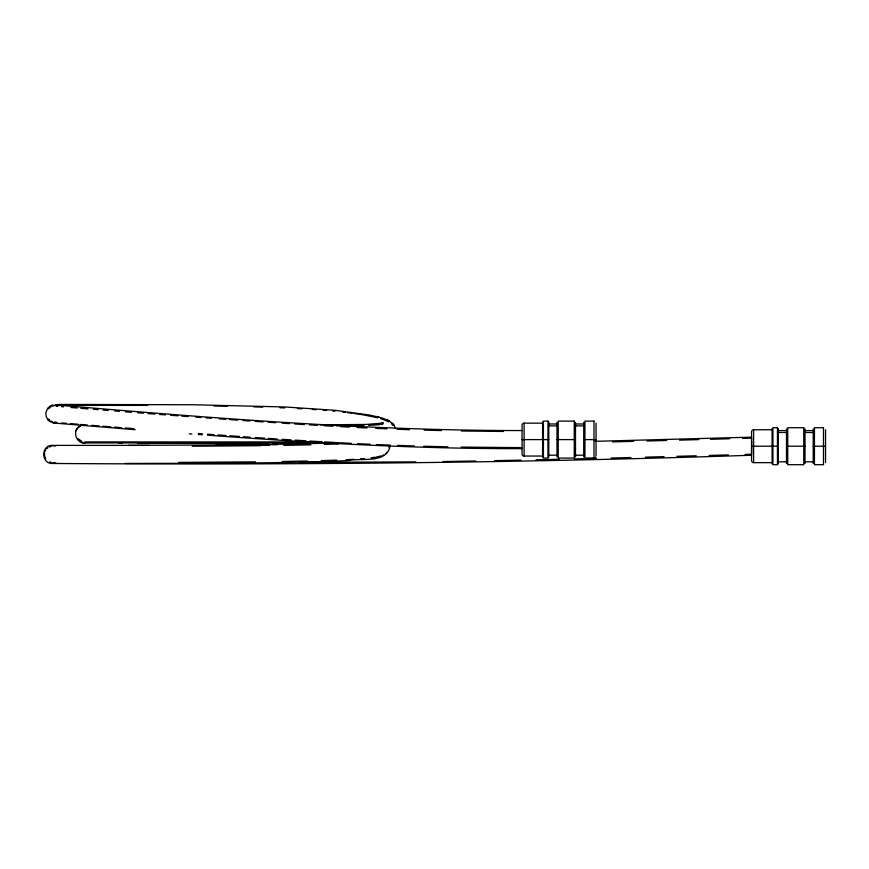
<?xml version="1.0" encoding="UTF-8"?>
<svg xmlns="http://www.w3.org/2000/svg" width="869" height="869" viewBox="0 0 869 869"><rect width="100%" height="100%" fill="white"/><g stroke="black" fill="none" stroke-linecap="round" stroke-linejoin="round"><path stroke-width="1.3" d="M751.674 444.732L751.587 438.15L742.593 438.4M751.674 446.199L751.566 453.955M389.051 447.676L389.084 446.21M390.072 446.145C386.477 463.927 362.004 457.659 348.806 460.559C274.354 463.72 199.816 463.177 125.31 463.459M44.569 452.966L44.58 455.899L45.764 458.843M75.907 430.981L77.667 427.896L80.632 425.68C71.475 429.449 75.788 444.32 85.455 442.908M751.533 454.259L745.102 454.444M44.982 451.467L45.72 450.023M595.699 457.181L595.135 457.757M48.468 408.81L50.967 406.703M385.684 453.629L386.89 452.488M77.699 427.896L79.025 426.636M46.752 448.73L48.023 447.687M395.319 428.319L393.842 424.908L389.388 420.954L382.577 418.152L369.933 415.089L335.097 410.309L284.836 406.964L193.613 404.758L59.244 404.422L50.5 405.834L47.697 408.191L45.807 412.818L46.122 416.36L47.86 419.629L50.717 421.932L54.758 423.094L135.086 429.71M383.707 454.911L382.751 455.334M319.803 424.832L366.381 424.452L382.284 423.127M52.401 405.041L50.5 405.834M52.488 406.073L54.28 405.682M381.285 455.867L376.212 457.061M382.164 424.257L381.491 424.474L382.881 424.039L380.35 424.55M381.111 423.561L383.359 422.855L381.784 423.344M149.316 445.384L52.39 445.384C40.8 444.961 40.908 463.948 52.477 463.47C285.532 465.013 518.608 462.96 751.555 455.247M49.457 446.938L50.934 446.503M52.477 463.47L55.779 462.829M373.757 457.431L375.039 457.246M373.974 458.397L375.267 458.213M373.648 457.452L371.03 457.822M372.453 458.626L373.713 458.441M379.253 424.713L368.554 425.365M364.415 458.517L360.483 458.843M353.944 459.288L346.068 459.712M338.497 442.94L257.094 444.765L128.297 445.384M338.541 443.929L324.322 444.439M336.661 460.125L321.237 460.646M751.555 437.161L595.243 441.322M646.927 440.996L666.708 440.474M679.58 440.138L698.882 439.605M710.462 439.29L729.743 438.758M645.515 457.148L664.046 456.659M676.929 456.312L696.232 455.791M709.104 455.443L728.396 454.911M612.493 441.887L633.686 441.343M596.482 458.397L574.496 458.93M611.07 458.028L630.948 457.528M310.928 444.819L283.891 445.373M307.192 461.015L282.099 461.515M363.894 425.506L336.107 425.799M520.9 460.125L494.635 460.657M536.097 459.799L559.147 459.288M59.32 405.41L147.741 405.388M475.756 461.004L443.103 461.537M260.657 445.699L192.212 446.231M255.41 461.873L178.699 462.395M415.903 461.873L299.664 462.395M338.769 442.875L84.869 442.908M542.604 456.04L524.105 456.04A2.053 2.053 0 0 1 522.052 453.987L522.052 425.213A2.053 2.053 0 0 1 524.105 423.16L542.604 423.16M548.774 423.985L556.996 423.985M575.495 423.985L583.718 423.985M548.774 425.886L556.996 425.886M575.495 425.886L583.718 425.886M772.106 462.645L753.608 462.645A2.053 2.053 0 0 1 751.555 460.592L751.555 431.817A2.053 2.053 0 0 1 753.608 429.764L772.106 429.764M778.276 430.589L786.499 430.589M804.998 430.589L813.221 430.589M778.276 432.49L786.499 432.49M804.998 432.49L813.221 432.49M522.063 439.605L548.774 439.605M557.029 439.605L575.463 439.605M583.74 439.605L596.025 439.605M78.036 438.704L81.903 441.506M84.858 441.919L322.432 441.919M81.567 442.44L83.228 442.821M118.738 442.908L122.257 442.908M269.184 445.33L215.447 445.362M50.76 445.536L55.703 446.014M751.566 446.199L778.276 446.199M786.532 446.199L804.966 446.199M813.254 446.199L825.528 446.199M548.774 455.215L556.996 455.215M575.495 455.215L583.718 455.215M778.276 461.819L786.499 461.819M804.998 461.819L813.221 461.819M50.836 463.318L54.106 463.307M137.378 442.908L216.142 443.375L277.233 444.765M522.008 447.633L461.189 447.101M522.008 448.621C417.011 449.001 312.145 442.875 207.474 435.163M521.921 430.546C366.316 430.72 211.058 417.902 56.116 404.997L58.266 405.432L56.702 405.106M503.325 431.458L461.363 430.991M214.056 406.029L227.635 406.268M441.463 430.579L424.159 430.122M447.872 446.829L423.79 446.221M239.42 442.777L268.054 443.483M253.889 406.877L262.753 407.137M414.426 445.949L397.741 445.384M272.703 443.635L277.287 443.787M396.992 429.243L409.516 429.688M386.987 428.841L375.723 428.374M390.192 445.091L376.364 444.515M279.959 407.746L284.75 407.941M370.075 444.244L357.507 443.646M356.963 427.494L366.968 427.982M340.605 426.657L349.425 427.113M339.822 442.745L351.206 443.331M83.381 442.821L85.032 442.908M297.415 408.549L301.847 408.788M324.246 425.745L333.055 426.234M324.669 441.897L334.771 442.462M309.494 424.876L317.543 425.354M309.94 441.039L320.715 441.669M294.765 423.963L304.139 424.55M295.167 440.127L305.91 440.8M281.958 423.149L289.551 423.637M277.178 438.986L268.315 438.4M282.251 439.312L291.126 439.877M263.025 421.91L255.193 421.378M268.065 422.236L275.636 422.747M264.524 438.15L255.497 437.541M243.103 420.553L249.816 421.009M243.374 436.716L250.109 437.183M312.297 409.429L316.001 409.69M237.737 420.172L229.709 419.608M239.344 436.434L229.948 435.771M219.162 418.858L225.723 419.325M214.1 434.652L207.55 434.174M218.032 434.934L225.929 435.488M206.105 417.913L211.319 418.293M195.71 417.153L200.902 417.544M198.425 433.512L202.325 433.794M198.349 434.489L202.249 434.782M189.355 433.827L191.897 434.022M177.993 415.838L170.476 415.273M181.762 416.121L188.084 416.599M154.954 414.1L148.002 413.568M159.614 414.459L165.501 414.904M137.736 412.775L143.418 413.209M114.773 410.983L119.444 411.352M125.418 411.819L131.523 412.297M93.341 409.299L98.11 409.679M103.085 410.07L108.267 410.472M87.921 408.875L80.893 408.321M133.924 428.634L125.288 427.961M114.545 427.124L121.66 427.678M91.875 425.343L99.153 425.919M102.955 426.212L110.863 426.842M87.454 424.995L80.665 424.463M78.123 424.257L70.324 423.627M323.127 410.233L326.505 410.516M77.232 408.028L70.91 407.507M66.511 423.301L61.808 422.888M332.903 411.091L334.978 411.287M61.558 406.67L63.459 406.855M342.744 412.091L345.156 412.373M347.524 412.656L352.043 413.22M56.833 422.377L54.269 421.997M354.204 413.514L358.332 414.1M57.43 406.214L56.007 405.975L57.104 406.16M359.332 414.252L364.013 415.013M364.915 415.165L377.667 417.826M52.574 422.66L54.758 423.094M377.819 416.859L379.449 417.272M376.103 416.425L377.711 416.838M49.522 461.917L51.021 462.341M380.731 418.641L388.856 421.791L388.106 421.411M57.702 405.323L58.907 405.834M51.162 421.063L52.509 421.606M389.388 420.954L387.031 419.781M79.155 439.92L80.469 440.865M391.322 423.54L393.027 425.462M48.621 418.988L49.783 420.118M47.969 419.727L49.261 420.987M393.842 424.908L392.44 423.214M825.55 429.775L825.55 462.634M813.221 428.949L813.221 463.459M804.998 428.949L804.998 463.459M786.499 428.949L786.499 463.459M778.276 428.536L778.276 463.872M772.106 428.536L772.106 463.872M753.608 429.764L753.608 462.645M596.047 423.17L596.047 456.029M583.718 422.345L583.718 456.855M575.495 422.345L575.495 456.855M556.996 422.345L556.996 456.855M548.774 421.932L548.774 457.268M542.604 421.932L542.604 457.268M524.105 423.16L524.105 456.04M379.232 423.735L377.798 423.876L379.232 423.735M547.948 421.107L543.429 421.107L543.429 458.082L547.948 458.093L547.948 421.117M574.257 421.107L558.224 421.107L558.224 458.082L574.257 458.093L574.257 421.117M593.994 421.107L584.946 421.107L584.946 458.082L593.994 458.093L593.994 421.117M777.451 427.711L772.932 427.711L772.932 464.687L777.451 464.698L777.451 427.722M803.76 427.711L787.727 427.711L787.727 464.687L803.76 464.698L803.76 427.722M823.497 427.711L814.449 427.711L814.449 464.687L823.497 464.698L823.497 427.722"/></g></svg>
